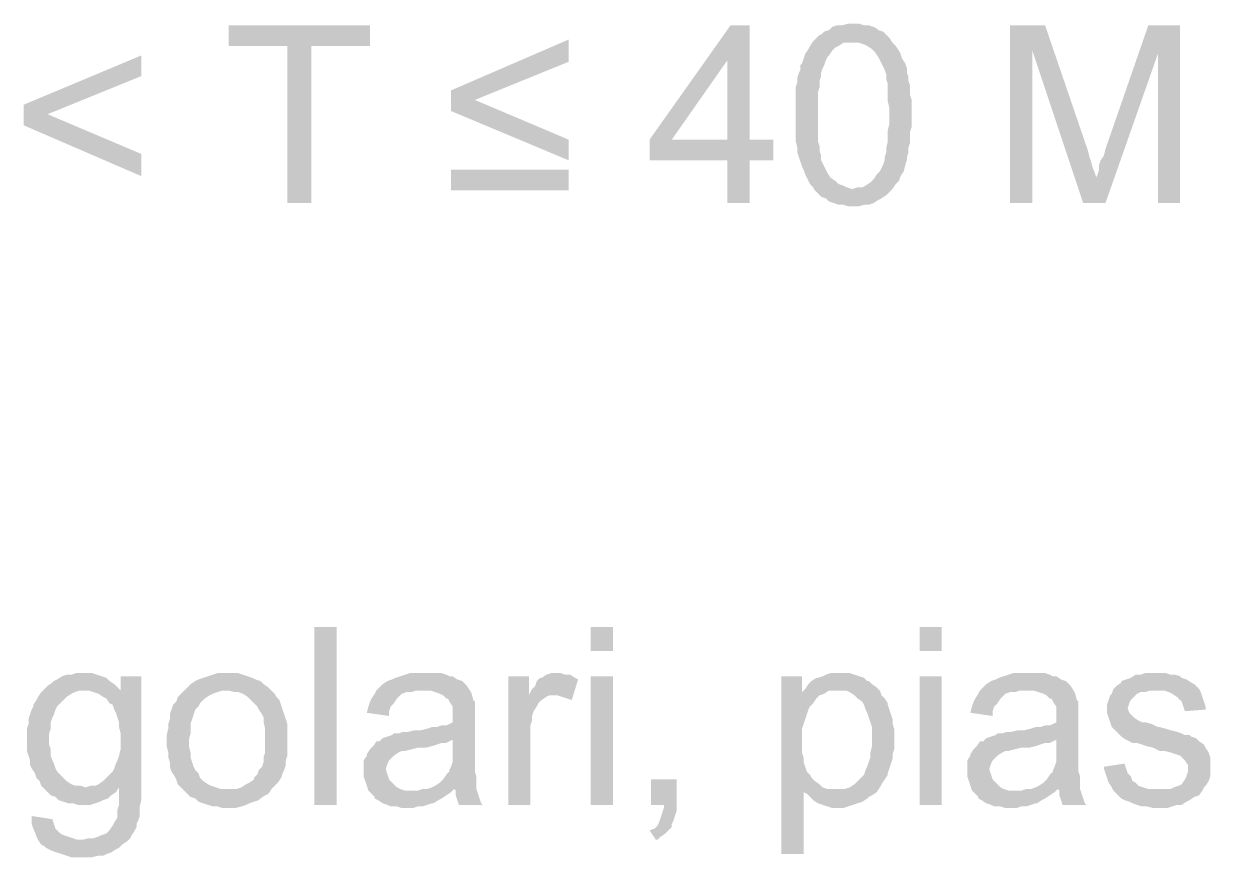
# Model space of a CAD drawing. Header units: millimetres. Extents: x -35.3 to 0.3, y 0.4 to 20.6.
# Drawn here: x -33.139 to -32.517, y 7.277 to 7.714 of the extents above; entities that cross this region are included whole.
import ezdxf

# ---------------------------------------------------------------- set-up
doc = ezdxf.new("R2010")
doc.units = ezdxf.units.MM
doc.layers.add('PDF _Riempimenti solidi', color=7, linetype='Continuous')

msp = doc.modelspace()

# ---------------------------------------------------------------- hatches: boundary and pattern name
at = {"layer": 'PDF _Riempimenti solidi', "transparency": 33554559}
for points in [[(-32.95767, 7.71351), (-33.03183, 7.71351), (-33.03183, 7.70267), (-33.001, 7.70267), (-33.001, 7.62017), (-32.9885, 7.62017), (-32.9885, 7.70267), (-32.95767, 7.70267)], [(-32.7585, 7.71351), (-32.7685, 7.71351), (-32.811, 7.65351), (-32.811, 7.64267), (-32.77017, 7.64267), (-32.77017, 7.62017), (-32.7585, 7.62017), (-32.7585, 7.64267), (-32.746, 7.64267), (-32.746, 7.65351), (-32.79933, 7.65351), (-32.77017, 7.69517)], [(-32.7585, 7.71351), (-32.77017, 7.69517), (-32.77017, 7.65351), (-32.79933, 7.65351), (-32.7585, 7.65351)], [(-32.70433, 7.71434), (-32.70683, 7.71434), (-32.71017, 7.71351), (-32.71267, 7.71351), (-32.71517, 7.71267), (-32.71683, 7.71101), (-32.71933, 7.71017), (-32.721, 7.70851), (-32.72183, 7.70851), (-32.7235, 7.70684), (-32.72517, 7.70517), (-32.70433, 7.70434), (-32.701, 7.70434), (-32.6985, 7.70351), (-32.69683, 7.70267), (-32.69433, 7.70101), (-32.69267, 7.69934), (-32.691, 7.69684), (-32.69017, 7.69517), (-32.6885, 7.69184), (-32.68767, 7.69017), (-32.68683, 7.68767), (-32.68683, 7.68517), (-32.686, 7.68267), (-32.686, 7.67351), (-32.68517, 7.67017), (-32.68517, 7.66184), (-32.686, 7.65851), (-32.686, 7.65267), (-32.68683, 7.64934), (-32.68683, 7.64684), (-32.68767, 7.64434), (-32.68767, 7.64267), (-32.6885, 7.64017), (-32.69017, 7.63684), (-32.69183, 7.63517), (-32.6935, 7.63267), (-32.69517, 7.63101), (-32.69767, 7.62934), (-32.69933, 7.62851), (-32.70183, 7.62851), (-32.70433, 7.62767), (-32.72433, 7.62684), (-32.721, 7.62351), (-32.7185, 7.62267), (-32.71683, 7.62101), (-32.71183, 7.61934), (-32.70933, 7.61934), (-32.70683, 7.61851), (-32.701, 7.61851), (-32.6985, 7.61934), (-32.696, 7.61934), (-32.6935, 7.62017), (-32.691, 7.62184), (-32.68933, 7.62267), (-32.68683, 7.62434), (-32.68517, 7.62601), (-32.6835, 7.62767), (-32.68183, 7.63017), (-32.68017, 7.63184), (-32.67933, 7.63434), (-32.67767, 7.63684), (-32.67683, 7.64017), (-32.676, 7.64267), (-32.676, 7.64434), (-32.67517, 7.64684), (-32.67517, 7.64934), (-32.67433, 7.65184), (-32.67433, 7.65767), (-32.6735, 7.66017), (-32.6735, 7.67434), (-32.67433, 7.67684), (-32.67433, 7.68184), (-32.67517, 7.68434), (-32.67517, 7.68684), (-32.676, 7.68851), (-32.676, 7.69101), (-32.67683, 7.69351), (-32.6785, 7.69601), (-32.67933, 7.69851), (-32.68017, 7.70017), (-32.68183, 7.70267), (-32.6835, 7.70434), (-32.68517, 7.70684), (-32.6885, 7.71017), (-32.691, 7.71101), (-32.69183, 7.71184), (-32.6935, 7.71267), (-32.696, 7.71351), (-32.6985, 7.71351), (-32.701, 7.71434)], [(-32.6035, 7.71351), (-32.62183, 7.71351), (-32.62183, 7.62017), (-32.61017, 7.62017), (-32.61017, 7.70017)], [(-32.6035, 7.71351), (-32.61017, 7.70017), (-32.5835, 7.62017), (-32.57683, 7.63351), (-32.57683, 7.63434), (-32.57767, 7.63684), (-32.5785, 7.63851), (-32.57933, 7.64184), (-32.58017, 7.64434), (-32.581, 7.64767)], [(-32.53267, 7.71351), (-32.54933, 7.71351), (-32.57183, 7.64851), (-32.57267, 7.64517), (-32.57433, 7.64267), (-32.57517, 7.64017), (-32.57517, 7.63767), (-32.576, 7.63517), (-32.57683, 7.63351), (-32.5835, 7.62017), (-32.57183, 7.62017), (-32.54433, 7.69851)], [(-32.53267, 7.71351), (-32.54433, 7.69851), (-32.54433, 7.62017), (-32.53267, 7.62017)], [(-32.8535, 7.70601), (-32.91517, 7.67934), (-32.91517, 7.66851), (-32.8535, 7.64267), (-32.8535, 7.65351), (-32.90267, 7.67434), (-32.8535, 7.69434)], [(-32.72517, 7.70517), (-32.72683, 7.70267), (-32.72767, 7.70101), (-32.72933, 7.69851), (-32.73017, 7.69601), (-32.731, 7.69351), (-32.73183, 7.69267), (-32.73183, 7.69017), (-32.73267, 7.68851), (-32.7335, 7.68601), (-32.7335, 7.68351), (-32.73433, 7.68101), (-32.73433, 7.65267), (-32.7335, 7.64934), (-32.7335, 7.64684), (-32.731, 7.63934), (-32.73017, 7.63767), (-32.72933, 7.63517), (-32.7285, 7.63351), (-32.72767, 7.63184), (-32.72683, 7.63017), (-32.72517, 7.62851), (-32.72433, 7.62684), (-32.70433, 7.62767), (-32.70517, 7.62767), (-32.70767, 7.62851), (-32.70933, 7.62934), (-32.71183, 7.63017), (-32.7135, 7.63184), (-32.716, 7.63351), (-32.71767, 7.63601), (-32.721, 7.64267), (-32.721, 7.64517), (-32.72183, 7.64767), (-32.72183, 7.65017), (-32.72267, 7.65267), (-32.72267, 7.67851), (-32.72183, 7.68101), (-32.72183, 7.68434), (-32.721, 7.68684), (-32.721, 7.68851), (-32.72017, 7.69101), (-32.71933, 7.69267), (-32.7185, 7.69517), (-32.71767, 7.69684), (-32.71683, 7.69767), (-32.71517, 7.70017), (-32.7135, 7.70184), (-32.71183, 7.70267), (-32.70933, 7.70434), (-32.70433, 7.70434)], [(-33.07767, 7.69767), (-33.13933, 7.67184), (-33.13933, 7.66101), (-33.07767, 7.63434), (-33.07767, 7.64601), (-33.12683, 7.66684), (-33.07767, 7.68684)], [(-32.8535, 7.62684), (-32.8535, 7.63767), (-32.91517, 7.63767), (-32.91517, 7.62684)], [(-32.97517, 7.30434), (-32.97517, 7.39767), (-32.98683, 7.39767), (-32.98683, 7.30434)], [(-32.83017, 7.38517), (-32.83017, 7.39767), (-32.84183, 7.39767), (-32.84183, 7.38517)], [(-32.65767, 7.38517), (-32.65767, 7.39767), (-32.66933, 7.39767), (-32.66933, 7.38517)], [(-33.1085, 7.37351), (-33.11183, 7.37351), (-33.11433, 7.37267), (-33.11683, 7.37267), (-33.11933, 7.37184), (-33.12183, 7.37017), (-33.1235, 7.36934), (-33.12433, 7.36851), (-33.12683, 7.36684), (-33.1285, 7.36517), (-33.10767, 7.36434), (-33.10517, 7.36434), (-33.10267, 7.36351), (-33.0885, 7.36434), (-33.09183, 7.36767), (-33.09433, 7.36934), (-33.096, 7.37101), (-33.0985, 7.37184), (-33.101, 7.37267), (-33.1035, 7.37351), (-33.106, 7.37351)], [(-33.07767, 7.37184), (-33.0885, 7.37184), (-33.0885, 7.36434), (-33.10267, 7.36351), (-33.10017, 7.36267), (-33.09767, 7.36101), (-33.096, 7.36017), (-33.09433, 7.35767), (-33.09267, 7.35684), (-33.09183, 7.35434), (-33.091, 7.35267), (-33.09017, 7.35017), (-33.08933, 7.34767), (-33.08933, 7.34517), (-33.0885, 7.34184), (-33.0885, 7.33351), (-33.08933, 7.33017), (-33.09017, 7.32767), (-33.091, 7.32601), (-33.09183, 7.32351), (-33.09267, 7.32184), (-33.09433, 7.32017), (-33.096, 7.31851), (-33.09767, 7.31684), (-33.10017, 7.31517), (-33.10183, 7.31434), (-33.10433, 7.31434), (-33.10683, 7.31351), (-33.07767, 7.31351)], [(-33.03267, 7.37351), (-33.03767, 7.37351), (-33.04017, 7.37267), (-33.04267, 7.37184), (-33.04517, 7.37101), (-33.04767, 7.37017), (-33.04933, 7.36934), (-33.05183, 7.36767), (-33.0535, 7.36601), (-33.05517, 7.36434), (-33.03183, 7.36434), (-33.0285, 7.36351), (-33.02683, 7.36351), (-33.02433, 7.36267), (-33.02183, 7.36101), (-33.0185, 7.35767), (-33.01683, 7.35601), (-33.016, 7.35434), (-33.01433, 7.35184), (-33.0135, 7.35017), (-33.0135, 7.34767), (-33.01267, 7.34434), (-33.01267, 7.33184), (-33.0135, 7.32934), (-33.0135, 7.32684), (-33.01433, 7.32434), (-33.016, 7.32267), (-33.01683, 7.32017), (-33.0185, 7.31851), (-33.0185, 7.31767), (-33.021, 7.31601), (-33.02267, 7.31517), (-33.02517, 7.31351), (-33.02767, 7.31267), (-33.03267, 7.31267), (-33.05517, 7.31184), (-33.0535, 7.31017), (-33.05183, 7.30851), (-33.04933, 7.30767), (-33.04767, 7.30601), (-33.04517, 7.30517), (-33.04267, 7.30434), (-33.04017, 7.30351), (-33.03767, 7.30351), (-33.03517, 7.30267), (-33.0285, 7.30267), (-33.02517, 7.30351), (-33.02267, 7.30434), (-33.021, 7.30517), (-33.0185, 7.30601), (-33.016, 7.30684), (-33.01517, 7.30767), (-33.01267, 7.30934), (-33.011, 7.31017), (-33.00933, 7.31267), (-33.00767, 7.31434), (-33.006, 7.31601), (-33.00433, 7.31851), (-33.0035, 7.32101), (-33.00267, 7.32267), (-33.00183, 7.32517), (-33.00183, 7.32767), (-33.001, 7.33017), (-33.001, 7.34684), (-33.00517, 7.35934), (-33.00683, 7.36101), (-33.00767, 7.36267), (-33.00933, 7.36434), (-33.011, 7.36601), (-33.0135, 7.36767), (-33.01517, 7.36934), (-33.01767, 7.37017), (-33.01933, 7.37101), (-33.02183, 7.37184), (-33.02433, 7.37267), (-33.02683, 7.37351), (-33.02933, 7.37351)], [(-32.9285, 7.37351), (-32.93683, 7.37351), (-32.93933, 7.37267), (-32.94183, 7.37184), (-32.94433, 7.37101), (-32.946, 7.37017), (-32.9485, 7.36934), (-32.951, 7.36767), (-32.95267, 7.36601), (-32.95433, 7.36434), (-32.926, 7.36434), (-32.9235, 7.36351), (-32.921, 7.36267), (-32.91933, 7.36184), (-32.91767, 7.36017), (-32.91683, 7.36017), (-32.916, 7.35851), (-32.91433, 7.35601), (-32.91433, 7.34767), (-32.91767, 7.34601), (-32.92017, 7.34601), (-32.92267, 7.34517), (-32.92517, 7.34517), (-32.92767, 7.34434), (-32.931, 7.34351), (-32.93433, 7.34351), (-32.93767, 7.34267), (-32.94017, 7.34267), (-32.94267, 7.34184), (-32.94517, 7.34184), (-32.946, 7.34101), (-32.9485, 7.34017), (-32.951, 7.33934), (-32.91433, 7.33851), (-32.91433, 7.32684), (-32.91517, 7.32434), (-32.916, 7.32267), (-32.916, 7.32184), (-32.91767, 7.32017), (-32.91933, 7.31767), (-32.921, 7.31601), (-32.9235, 7.31434), (-32.92517, 7.31351), (-32.92767, 7.31267), (-32.9135, 7.31267), (-32.91267, 7.31184), (-32.91267, 7.30934), (-32.911, 7.30434), (-32.8985, 7.30434), (-32.89933, 7.30517), (-32.901, 7.31017), (-32.90183, 7.31267), (-32.90183, 7.31934), (-32.90267, 7.32184), (-32.90267, 7.35851), (-32.9035, 7.35934), (-32.90433, 7.36267), (-32.90517, 7.36434), (-32.90683, 7.36684), (-32.90767, 7.36767), (-32.90933, 7.36934), (-32.91183, 7.37017), (-32.91433, 7.37184), (-32.916, 7.37184), (-32.91767, 7.37267), (-32.92017, 7.37351), (-32.926, 7.37351)], [(-32.87433, 7.37184), (-32.88517, 7.37184), (-32.88517, 7.30434), (-32.8735, 7.30434), (-32.8735, 7.34601), (-32.87267, 7.34851), (-32.87267, 7.35101), (-32.87183, 7.35351), (-32.87017, 7.35601), (-32.86933, 7.35767), (-32.86767, 7.35934), (-32.86517, 7.36101), (-32.8635, 7.36184), (-32.86017, 7.36184), (-32.87433, 7.36184)], [(-32.86017, 7.37351), (-32.86267, 7.37351), (-32.86517, 7.37267), (-32.86767, 7.37101), (-32.8685, 7.37101), (-32.87017, 7.36934), (-32.871, 7.36684), (-32.87267, 7.36517), (-32.87433, 7.36184), (-32.85933, 7.36184), (-32.85683, 7.36101), (-32.85183, 7.35934), (-32.8485, 7.37017), (-32.85017, 7.37101), (-32.85267, 7.37267), (-32.85517, 7.37267), (-32.85767, 7.37351)], [(-32.83017, 7.30434), (-32.83017, 7.37184), (-32.84183, 7.37184), (-32.84183, 7.30434)], [(-32.731, 7.37184), (-32.74183, 7.37184), (-32.74183, 7.27851), (-32.73017, 7.27851), (-32.73017, 7.31101), (-32.71267, 7.31267), (-32.71767, 7.31267), (-32.72017, 7.31351), (-32.72183, 7.31517), (-32.72433, 7.31684), (-32.726, 7.31851), (-32.72683, 7.32017), (-32.7285, 7.32184), (-32.72933, 7.32434), (-32.73017, 7.32684), (-32.73017, 7.32934), (-32.731, 7.33184), (-32.731, 7.34434), (-32.73017, 7.34684), (-32.72933, 7.34934), (-32.7285, 7.35184), (-32.72767, 7.35434), (-32.72683, 7.35601), (-32.72517, 7.35767), (-32.7235, 7.36017), (-32.72183, 7.36184), (-32.71933, 7.36267), (-32.731, 7.36351)], [(-32.711, 7.37351), (-32.716, 7.37351), (-32.7185, 7.37267), (-32.72017, 7.37184), (-32.72267, 7.37101), (-32.7235, 7.37101), (-32.726, 7.36934), (-32.72767, 7.36767), (-32.72933, 7.36517), (-32.71267, 7.36434), (-32.70767, 7.36434), (-32.706, 7.36351), (-32.7035, 7.36184), (-32.70183, 7.36017), (-32.69933, 7.35851), (-32.6985, 7.35684), (-32.69767, 7.35434), (-32.69683, 7.35267), (-32.69517, 7.34767), (-32.69433, 7.34517), (-32.69433, 7.33517), (-32.69517, 7.33184), (-32.69517, 7.32934), (-32.69683, 7.32434), (-32.69767, 7.32267), (-32.6985, 7.32017), (-32.70017, 7.31851), (-32.7035, 7.31517), (-32.706, 7.31351), (-32.7085, 7.31267), (-32.71267, 7.31267), (-32.73017, 7.31101), (-32.7285, 7.31017), (-32.72683, 7.30851), (-32.72517, 7.30684), (-32.72267, 7.30517), (-32.72017, 7.30434), (-32.71767, 7.30351), (-32.71517, 7.30267), (-32.70933, 7.30267), (-32.70683, 7.30351), (-32.70433, 7.30434), (-32.69933, 7.30601), (-32.69683, 7.30767), (-32.696, 7.30851), (-32.69433, 7.30934), (-32.69183, 7.31101), (-32.69017, 7.31351), (-32.68933, 7.31517), (-32.686, 7.32017), (-32.686, 7.32101), (-32.68517, 7.32351), (-32.6835, 7.32851), (-32.6835, 7.33101), (-32.68267, 7.33351), (-32.68267, 7.34434), (-32.6835, 7.34684), (-32.6835, 7.34934), (-32.686, 7.35684), (-32.686, 7.35767), (-32.68767, 7.36017), (-32.68933, 7.36184), (-32.69017, 7.36434), (-32.69183, 7.36601), (-32.69433, 7.36767), (-32.696, 7.36934), (-32.69683, 7.36934), (-32.6985, 7.37101), (-32.7035, 7.37267), (-32.706, 7.37351), (-32.7085, 7.37351)], [(-32.65767, 7.30434), (-32.65767, 7.37184), (-32.66933, 7.37184), (-32.66933, 7.30434)], [(-32.61183, 7.37351), (-32.62017, 7.37351), (-32.62267, 7.37267), (-32.62767, 7.37101), (-32.62933, 7.37017), (-32.63183, 7.36934), (-32.63433, 7.36767), (-32.63767, 7.36434), (-32.60933, 7.36434), (-32.60683, 7.36351), (-32.60433, 7.36267), (-32.60267, 7.36184), (-32.601, 7.36017), (-32.60017, 7.36017), (-32.59933, 7.35851), (-32.59767, 7.35601), (-32.59767, 7.34767), (-32.59933, 7.34684), (-32.601, 7.34601), (-32.6035, 7.34601), (-32.606, 7.34517), (-32.6085, 7.34517), (-32.611, 7.34434), (-32.61433, 7.34351), (-32.61767, 7.34351), (-32.621, 7.34267), (-32.6235, 7.34267), (-32.626, 7.34184), (-32.6285, 7.34184), (-32.62933, 7.34101), (-32.63433, 7.33934), (-32.59767, 7.33851), (-32.59767, 7.32684), (-32.5985, 7.32434), (-32.59933, 7.32267), (-32.59933, 7.32184), (-32.601, 7.32017), (-32.60267, 7.31767), (-32.60433, 7.31601), (-32.60683, 7.31434), (-32.6085, 7.31351), (-32.611, 7.31267), (-32.59683, 7.31267), (-32.596, 7.31184), (-32.596, 7.30934), (-32.59433, 7.30434), (-32.58183, 7.30434), (-32.58267, 7.30517), (-32.5835, 7.30767), (-32.58433, 7.31017), (-32.58517, 7.31267), (-32.58517, 7.31934), (-32.586, 7.32184), (-32.586, 7.35851), (-32.58683, 7.35934), (-32.58767, 7.36267), (-32.5885, 7.36434), (-32.59017, 7.36684), (-32.591, 7.36767), (-32.59267, 7.36934), (-32.59517, 7.37017), (-32.59767, 7.37184), (-32.59933, 7.37184), (-32.601, 7.37267), (-32.6035, 7.37351), (-32.60933, 7.37351)], [(-32.546, 7.37351), (-32.551, 7.37351), (-32.5535, 7.37267), (-32.556, 7.37267), (-32.5585, 7.37101), (-32.561, 7.37017), (-32.5635, 7.36934), (-32.5635, 7.36851), (-32.566, 7.36684), (-32.56767, 7.36517), (-32.54517, 7.36434), (-32.541, 7.36434), (-32.5385, 7.36351), (-32.53683, 7.36267), (-32.53433, 7.36101), (-32.5335, 7.36017), (-32.53183, 7.35851), (-32.53017, 7.35351), (-32.51933, 7.35434), (-32.51933, 7.35601), (-32.52017, 7.35851), (-32.521, 7.36101), (-32.52183, 7.36351), (-32.52267, 7.36517), (-32.52517, 7.36767), (-32.52683, 7.36851), (-32.52933, 7.37017), (-32.53183, 7.37101), (-32.53267, 7.37184), (-32.53517, 7.37267), (-32.53767, 7.37267), (-32.54017, 7.37351), (-32.54267, 7.37351)], [(-33.1285, 7.36517), (-33.13017, 7.36351), (-33.13183, 7.36101), (-33.13267, 7.35934), (-33.13433, 7.35684), (-33.13433, 7.35601), (-33.13517, 7.35434), (-33.13683, 7.34934), (-33.13683, 7.34684), (-33.13767, 7.34434), (-33.13767, 7.33267), (-33.136, 7.32767), (-33.136, 7.32517), (-33.13517, 7.32351), (-33.1335, 7.32101), (-33.13267, 7.31851), (-33.131, 7.31684), (-33.13017, 7.31434), (-33.12683, 7.31101), (-33.12517, 7.30934), (-33.12267, 7.30851), (-33.121, 7.30684), (-33.116, 7.30517), (-33.1135, 7.30517), (-33.111, 7.30434), (-33.10433, 7.30434), (-33.10183, 7.30517), (-33.09933, 7.30601), (-33.09767, 7.30684), (-33.09517, 7.30767), (-33.0935, 7.30934), (-33.091, 7.31101), (-33.08933, 7.31351), (-33.07767, 7.31351), (-33.10683, 7.31351), (-33.10933, 7.31434), (-33.11183, 7.31434), (-33.11433, 7.31517), (-33.11683, 7.31684), (-33.12017, 7.32017), (-33.12183, 7.32184), (-33.12267, 7.32351), (-33.1235, 7.32601), (-33.12433, 7.32767), (-33.12517, 7.33017), (-33.12517, 7.33351), (-33.126, 7.33601), (-33.126, 7.34184), (-33.12517, 7.34434), (-33.12517, 7.34767), (-33.12433, 7.35017), (-33.1235, 7.35184), (-33.12267, 7.35434), (-33.12183, 7.35601), (-33.12017, 7.35767), (-33.11683, 7.36101), (-33.11433, 7.36267), (-33.11267, 7.36351), (-33.11017, 7.36434), (-33.10767, 7.36434)], [(-33.05517, 7.36434), (-33.05683, 7.36267), (-33.0585, 7.36101), (-33.05933, 7.35851), (-33.061, 7.35684), (-33.06183, 7.35434), (-33.06267, 7.35184), (-33.06267, 7.34934), (-33.0635, 7.34684), (-33.0635, 7.34434), (-33.06433, 7.34101), (-33.06433, 7.33517), (-33.0635, 7.33184), (-33.0635, 7.32934), (-33.06267, 7.32684), (-33.06267, 7.32434), (-33.06183, 7.32184), (-33.06017, 7.31934), (-33.05933, 7.31767), (-33.0585, 7.31517), (-33.05683, 7.31351), (-33.05517, 7.31184), (-33.03267, 7.31267), (-33.036, 7.31267), (-33.0385, 7.31351), (-33.041, 7.31434), (-33.04267, 7.31517), (-33.04517, 7.31684), (-33.04683, 7.31851), (-33.04767, 7.32101), (-33.04933, 7.32267), (-33.05017, 7.32434), (-33.05183, 7.32934), (-33.05183, 7.33184), (-33.05267, 7.33517), (-33.05267, 7.33851), (-33.05183, 7.34184), (-33.05183, 7.34684), (-33.04933, 7.35434), (-33.04767, 7.35601), (-33.04683, 7.35767), (-33.04433, 7.36017), (-33.04183, 7.36184), (-33.04017, 7.36267), (-33.03767, 7.36351), (-33.03517, 7.36434), (-33.03267, 7.36434)], [(-32.95433, 7.36434), (-32.95517, 7.36267), (-32.95683, 7.36017), (-32.95767, 7.35851), (-32.9585, 7.35601), (-32.95933, 7.35267), (-32.94767, 7.35101), (-32.94767, 7.35351), (-32.94683, 7.35601), (-32.94517, 7.35767), (-32.9435, 7.36017), (-32.94267, 7.36101), (-32.941, 7.36267), (-32.9385, 7.36351), (-32.936, 7.36351), (-32.9335, 7.36434), (-32.93017, 7.36434)], [(-32.72933, 7.36517), (-32.731, 7.36351), (-32.71933, 7.36267), (-32.71683, 7.36434), (-32.71267, 7.36434)], [(-32.63767, 7.36434), (-32.6385, 7.36267), (-32.64017, 7.36017), (-32.641, 7.35851), (-32.64183, 7.35601), (-32.64267, 7.35267), (-32.631, 7.35101), (-32.631, 7.35351), (-32.63017, 7.35601), (-32.6285, 7.35767), (-32.62683, 7.36017), (-32.626, 7.36101), (-32.62433, 7.36267), (-32.62183, 7.36351), (-32.61933, 7.36351), (-32.61683, 7.36434), (-32.6135, 7.36434)], [(-32.56767, 7.36517), (-32.5685, 7.36267), (-32.56933, 7.36184), (-32.57017, 7.35934), (-32.571, 7.35684), (-32.571, 7.35267), (-32.57017, 7.35017), (-32.56933, 7.34767), (-32.5685, 7.34517), (-32.56683, 7.34351), (-32.56517, 7.34184), (-32.5635, 7.34017), (-32.561, 7.33851), (-32.55767, 7.33684), (-32.55517, 7.33684), (-32.55267, 7.33601), (-32.55017, 7.33517), (-32.54683, 7.33434), (-32.5435, 7.33267), (-32.541, 7.33267), (-32.53767, 7.33184), (-32.53267, 7.33017), (-32.53017, 7.32767), (-32.5285, 7.32517), (-32.5285, 7.32184), (-32.52933, 7.31934), (-32.53017, 7.31767), (-32.53183, 7.31517), (-32.5335, 7.31434), (-32.536, 7.31351), (-32.53767, 7.31267), (-32.5435, 7.31267), (-32.56767, 7.31184), (-32.5635, 7.30767), (-32.56183, 7.30684), (-32.55933, 7.30601), (-32.55767, 7.30517), (-32.55267, 7.30351), (-32.55017, 7.30351), (-32.54683, 7.30267), (-32.53933, 7.30267), (-32.53683, 7.30351), (-32.53433, 7.30434), (-32.53183, 7.30434), (-32.52933, 7.30601), (-32.52767, 7.30684), (-32.52517, 7.30851), (-32.52267, 7.30934), (-32.521, 7.31184), (-32.52017, 7.31351), (-32.51933, 7.31434), (-32.51767, 7.31684), (-32.51683, 7.31934), (-32.51683, 7.32934), (-32.51767, 7.33184), (-32.51933, 7.33434), (-32.52017, 7.33601), (-32.52267, 7.33767), (-32.52433, 7.33934), (-32.52683, 7.34017), (-32.52767, 7.34101), (-32.53017, 7.34101), (-32.53183, 7.34184), (-32.53433, 7.34267), (-32.53767, 7.34351), (-32.54017, 7.34434), (-32.5435, 7.34517), (-32.54433, 7.34517), (-32.54767, 7.34684), (-32.551, 7.34767), (-32.55267, 7.34767), (-32.55433, 7.34851), (-32.55683, 7.35017), (-32.55933, 7.35267), (-32.56017, 7.35517), (-32.55933, 7.35767), (-32.5585, 7.35934), (-32.556, 7.36184), (-32.55517, 7.36267), (-32.5535, 7.36351), (-32.551, 7.36351), (-32.5485, 7.36434), (-32.54517, 7.36434)], [(-32.951, 7.33934), (-32.95267, 7.33767), (-32.95433, 7.33767), (-32.956, 7.33517), (-32.95767, 7.33351), (-32.95933, 7.33101), (-32.95933, 7.33017), (-32.961, 7.32767), (-32.961, 7.31934), (-32.95933, 7.31434), (-32.9585, 7.31184), (-32.95683, 7.31017), (-32.95517, 7.30851), (-32.95517, 7.30767), (-32.9535, 7.30684), (-32.951, 7.30517), (-32.9485, 7.30434), (-32.94683, 7.30351), (-32.9435, 7.30351), (-32.941, 7.30267), (-32.93517, 7.30267), (-32.93267, 7.30351), (-32.93017, 7.30351), (-32.92767, 7.30434), (-32.92517, 7.30517), (-32.92433, 7.30517), (-32.92183, 7.30684), (-32.92017, 7.30767), (-32.91767, 7.30934), (-32.91517, 7.31101), (-32.93517, 7.31184), (-32.93933, 7.31184), (-32.94183, 7.31267), (-32.9435, 7.31351), (-32.94517, 7.31517), (-32.94767, 7.31767), (-32.9485, 7.32017), (-32.94933, 7.32267), (-32.94933, 7.32351), (-32.9485, 7.32601), (-32.94767, 7.32767), (-32.94517, 7.33017), (-32.94267, 7.33184), (-32.941, 7.33267), (-32.93933, 7.33267), (-32.936, 7.33351), (-32.93267, 7.33434), (-32.9285, 7.33434), (-32.92517, 7.33517), (-32.92017, 7.33684), (-32.91767, 7.33684), (-32.91433, 7.33851)], [(-32.63433, 7.33934), (-32.636, 7.33767), (-32.63767, 7.33767), (-32.63933, 7.33517), (-32.641, 7.33351), (-32.64267, 7.33101), (-32.64267, 7.33017), (-32.64433, 7.32767), (-32.64433, 7.31934), (-32.64183, 7.31184), (-32.64017, 7.31017), (-32.6385, 7.30851), (-32.6385, 7.30767), (-32.63683, 7.30684), (-32.63433, 7.30517), (-32.63183, 7.30434), (-32.63017, 7.30351), (-32.62683, 7.30351), (-32.62433, 7.30267), (-32.6185, 7.30267), (-32.616, 7.30351), (-32.6135, 7.30351), (-32.6085, 7.30517), (-32.60767, 7.30517), (-32.60517, 7.30684), (-32.6035, 7.30767), (-32.601, 7.30934), (-32.5985, 7.31101), (-32.6185, 7.31184), (-32.62267, 7.31184), (-32.62517, 7.31267), (-32.62683, 7.31351), (-32.62933, 7.31601), (-32.631, 7.31767), (-32.63183, 7.32017), (-32.63267, 7.32267), (-32.63267, 7.32351), (-32.63183, 7.32601), (-32.631, 7.32767), (-32.63017, 7.32851), (-32.6285, 7.33017), (-32.626, 7.33184), (-32.62433, 7.33267), (-32.62267, 7.33267), (-32.61933, 7.33351), (-32.616, 7.33434), (-32.61183, 7.33434), (-32.6085, 7.33517), (-32.606, 7.33601), (-32.6035, 7.33684), (-32.601, 7.33684), (-32.59933, 7.33767), (-32.59767, 7.33851)], [(-32.56183, 7.32601), (-32.57267, 7.32434), (-32.57267, 7.32351), (-32.57183, 7.32101), (-32.57017, 7.31601), (-32.5685, 7.31351), (-32.56767, 7.31184), (-32.5435, 7.31267), (-32.54933, 7.31267), (-32.55433, 7.31434), (-32.556, 7.31601), (-32.55767, 7.31684), (-32.5585, 7.31934), (-32.56017, 7.32101), (-32.561, 7.32351)], [(-32.79683, 7.31767), (-32.81017, 7.31767), (-32.81017, 7.30434), (-32.8035, 7.30434), (-32.8035, 7.30267), (-32.80433, 7.30017), (-32.80517, 7.29767), (-32.806, 7.29517), (-32.80683, 7.29351), (-32.8085, 7.29184), (-32.811, 7.29101), (-32.80767, 7.28601), (-32.80683, 7.28601), (-32.80517, 7.28767), (-32.80267, 7.28934), (-32.79933, 7.29267), (-32.79933, 7.29434), (-32.7985, 7.29601), (-32.79767, 7.29851), (-32.79683, 7.30101), (-32.79683, 7.30434)], [(-33.07767, 7.31351), (-33.08933, 7.31351), (-33.08933, 7.30434), (-33.09017, 7.30184), (-33.09017, 7.29767), (-33.09183, 7.29517), (-33.09267, 7.29351), (-33.09433, 7.29101), (-33.096, 7.28934), (-33.0985, 7.28851), (-33.10017, 7.28767), (-33.10267, 7.28684), (-33.10517, 7.28684), (-33.1085, 7.28601), (-33.13183, 7.28601), (-33.13017, 7.28351), (-33.1285, 7.28267), (-33.12767, 7.28184), (-33.126, 7.28101), (-33.12433, 7.28017), (-33.12183, 7.27934), (-33.11933, 7.27851), (-33.11683, 7.27767), (-33.11433, 7.27684), (-33.1035, 7.27684), (-33.10017, 7.27767), (-33.09767, 7.27767), (-33.096, 7.27851), (-33.0935, 7.27934), (-33.091, 7.28101), (-33.08933, 7.28184), (-33.08767, 7.28351), (-33.08517, 7.28517), (-33.0835, 7.28684), (-33.08267, 7.28851), (-33.081, 7.29101), (-33.08017, 7.29267), (-33.08017, 7.29434), (-33.07933, 7.29601), (-33.0785, 7.29851), (-33.0785, 7.30351), (-33.07767, 7.30684), (-33.07767, 7.31017)], [(-32.92767, 7.31267), (-32.93017, 7.31267), (-32.93267, 7.31184), (-32.93517, 7.31184), (-32.91517, 7.31101), (-32.9135, 7.31267)], [(-32.611, 7.31267), (-32.6135, 7.31267), (-32.616, 7.31184), (-32.6185, 7.31184), (-32.5985, 7.31101), (-32.59683, 7.31267)], [(-33.13517, 7.29851), (-33.13517, 7.29434), (-33.13433, 7.29184), (-33.1335, 7.29017), (-33.13267, 7.28767), (-33.13183, 7.28601), (-33.1085, 7.28601), (-33.111, 7.28601), (-33.1135, 7.28684), (-33.116, 7.28767), (-33.1185, 7.28851), (-33.12017, 7.28934), (-33.12267, 7.29184), (-33.1235, 7.29434), (-33.12433, 7.29684)]]:
    msp.add_hatch(color=256, dxfattribs=at).paths.add_polyline_path(points)

doc.saveas('drawing.dxf')
